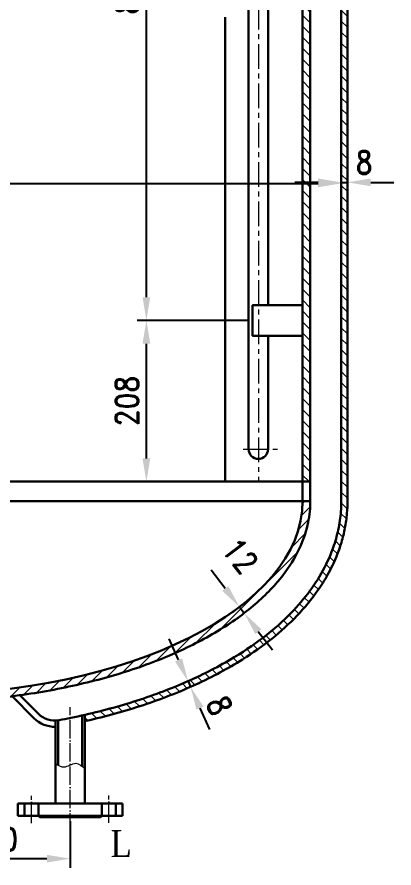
# Model space of a CAD drawing. Header units: millimetres. Extents: x 26918 to 78580, y -35580 to -8334.
# Drawn here: x 28604 to 29091, y -12285 to -11186 of the extents above; entities that cross this region are included whole.
import ezdxf

# ---------------------------------------------------------------- set-up
doc = ezdxf.new("R2010")
doc.units = ezdxf.units.MM
doc.header["$MEASUREMENT"] = 0
doc.linetypes.add('ACAD_ISO04W100', pattern=[30, 24, -3, 0, -3])
doc.linetypes.add('CENTER', pattern=[50.800000000000004, 31.75, -6.35, 6.35, -6.35])
for name, color, linetype, lineweight in [('fqg1.2', 1, 'ACAD_ISO04W100', 20), ('fqg1.4', 3, 'Continuous', 30), ('中心线层', 1, 'CENTER', 13), ('粗实线', 3, 'Continuous', 30), ('细实线', 7, 'Continuous', 20)]:
    doc.layers.add(name, color=color, linetype=linetype, lineweight=lineweight)
doc.layers.add('MAINLINE', color=3, linetype='Continuous')
doc.styles.get("Standard").update_dxf_attribs({"font": 'SIMFANG.TTF'})
doc.styles.add('STYLE1', font='TIMES.TTF', dxfattribs={"height": 18})
doc.styles.add('SZ', font='romand.shx', dxfattribs={"width": 0.85, "bigfont": 'hztxt.shx'})
doc.dimstyles.new('BZ1', dxfattribs={"dimtxt": 30, "dimasz": 30, "dimexe": 12, "dimexo": 5, "dimgap": 10, "dimtad": 1, "dimdec": 0, "dimzin": 0, "dimdsep": 46, "dimtxsty": 'SZ', "dimcen": 5, "dimadec": 0, "dimazin": 0, "dimtfac": 0.05, "dimtdec": 0, "dimtmove": 2, "dimatfit": 3, "dimfxl": 1, "dimtolj": 1, "dimtzin": 0, "dimarcsym": 0})
doc.dimstyles.new('BZ1$2', dxfattribs={"dimscale": 1.2, "dimtxt": 15, "dimasz": 15, "dimexe": 5, "dimexo": 0.4, "dimgap": 5, "dimtad": 1, "dimtih": 1, "dimtoh": 1, "dimdec": 0, "dimzin": 0, "dimdsep": 46, "dimtxsty": 'SZ', "dimcen": 5, "dimadec": 0, "dimazin": 0, "dimtfac": 1.666666666666667, "dimtdec": 4, "dimtmove": 2, "dimatfit": 3, "dimfxl": 1, "dimtolj": 1, "dimtzin": 0, "dimarcsym": 0})
pattern_1 = [(135, (331.9765666499698, -1238.953413659967), (-7.071067811865476, -7.071067811865475), [])]

# ---------------------------------------------------------------- blocks, each defined once
blk = doc.blocks.new('*D31')
at = {"layer": 'Defpoints', "color": 0}
for p in [(28472.82057421262, -12171.18858982956), (28672.82057421283, -12219.58987440839), (28472.82057421262, -12273.05933415255)]:
    blk.add_point(p, dxfattribs=at)
at = {"layer": '细实线', "color": 0, "lineweight": -2}
for p, q in [((28472.82057421262, -12176.18858982956), (28472.82057421262, -12285.05933415255)), ((28672.82057421283, -12224.58987440839), (28672.82057421283, -12285.05933415255)), ((28642.82057421283, -12273.05933415255), (28502.82057421262, -12273.05933415255))]:
    blk.add_line(p, q, dxfattribs=at)
at = {"layer": '细实线', "color": 0}
for points in [[(28502.82057421262, -12268.05933415255), (28502.82057421262, -12278.05933415255), (28472.82057421262, -12273.05933415255)], [(28642.82057421283, -12268.05933415255), (28642.82057421283, -12278.05933415255), (28672.82057421283, -12273.05933415255)]]:
    blk.add_solid(points, dxfattribs=at)
at = {"layer": '细实线', "color": 0, "insert": (28572.82057421272, -12248.05933415255), "char_height": 30, "attachment_point": 5, "style": 'SZ'}
blk.add_mtext('\\A1;200', dxfattribs=at)
blk = doc.blocks.new('*D55')
at = {"layer": 'Defpoints', "color": 0}
for p in [(27922.82057421282, -11401.02588900697), (29022.82057421284, -11401.02588900699), (29022.82057421284, -11401.02588900698)]:
    blk.add_point(p, dxfattribs=at)
at = {"layer": '细实线', "color": 0, "lineweight": -2}
for p, q in [((29022.82057421284, -11396.02588900699), (29022.82057421284, -11389.02588900698)), ((27922.82057421282, -11406.02588900697), (27922.82057421282, -11413.02588900698)), ((27952.82057421282, -11401.02588900698), (28992.82057421284, -11401.02588900698))]:
    blk.add_line(p, q, dxfattribs=at)
at = {"layer": '细实线', "color": 0}
for points in [[(27952.82057421282, -11396.02588900698), (27952.82057421282, -11406.02588900698), (27922.82057421282, -11401.02588900698)], [(28992.82057421284, -11396.02588900698), (28992.82057421284, -11406.02588900698), (29022.82057421284, -11401.02588900698)]]:
    blk.add_solid(points, dxfattribs=at)
at = {"layer": '细实线', "color": 0, "insert": (28412.61483539722, -11376.02588900698), "char_height": 30, "attachment_point": 5, "style": 'SZ'}
blk.add_mtext('\\A1;%%c1100', dxfattribs=at)
blk = doc.blocks.new('*D56')
at = {"layer": 'Defpoints', "color": 0}
for p in [(29022.82057421284, -11401.02588900698), (29030.82057421284, -11399.72859170969), (29030.82057421284, -11401.02588900698)]:
    blk.add_point(p, dxfattribs=at)
at = {"layer": '细实线', "color": 0, "lineweight": -2}
for p, q in [((29022.82057421284, -11396.02588900698), (29022.82057421284, -11387.72859170969)), ((29030.82057421284, -11396.02588900698), (29030.82057421284, -11387.72859170969)), ((28992.82057421284, -11399.72859170969), (28962.82057421284, -11399.72859170969)), ((29022.82057421284, -11399.72859170969), (29030.82057421284, -11399.72859170969)), ((29060.82057421284, -11399.72859170969), (29090.82057421284, -11399.72859170969))]:
    blk.add_line(p, q, dxfattribs=at)
at = {"layer": '细实线', "color": 0}
for points in [[(28992.82057421284, -11394.72859170969), (28992.82057421284, -11404.72859170969), (29022.82057421284, -11399.72859170969)], [(29060.82057421284, -11394.72859170969), (29060.82057421284, -11404.72859170969), (29030.82057421284, -11399.72859170969)]]:
    blk.add_solid(points, dxfattribs=at)
at = {"layer": '细实线', "color": 0, "insert": (29052.23515932035, -11373.92668530349), "char_height": 30, "attachment_point": 5, "style": 'SZ'}
blk.add_mtext('\\A1;8', dxfattribs=at)
blk = doc.blocks.new('*D58')
at = {"layer": 'Defpoints', "color": 0}
for p in [(28891.34014608093, -11947.9744467723), (28897.41560213888, -11955.91726422295), (28897.41560213888, -11955.91726422295)]:
    blk.add_point(p, dxfattribs=at)
at = {"layer": '细实线', "color": 0, "lineweight": -2}
for p, q in [((28873.11373374137, -11924.14593667982), (28854.8873214018, -11900.31742658732)), ((28887.36872773219, -11951.01218216223), (28881.80874204393, -11955.26501170813)), ((28891.34014608093, -11947.97444677231), (28897.41560213888, -11955.91726422295)), ((28893.44418379013, -11958.95499961288), (28887.88419810188, -11963.20782915877)), ((28915.64201447845, -11979.74577431544), (28933.86842681801, -12003.57428440794))]:
    blk.add_line(p, q, dxfattribs=at)
at = {"layer": '细实线', "color": 0}
for points in [[(28877.08515209012, -11921.10820128989), (28869.14231539262, -11927.18367206974), (28891.34014608093, -11947.97444677231)], [(28919.61343282719, -11976.70803892552), (28911.6705961297, -11982.78350970537), (28897.41560213888, -11955.91726422295)]]:
    blk.add_solid(points, dxfattribs=at)
at = {"layer": '细实线', "color": 0, "insert": (28892.72973176312, -11881.89761791446), "char_height": 30, "attachment_point": 5, "rotation": 307.41235128122247, "style": 'SZ'}
blk.add_mtext('\\A1;12', dxfattribs=at)
blk = doc.blocks.new('*D59')
at = {"layer": 'Defpoints', "color": 0}
for p in [(28824.98811428848, -12043.87414317586), (28828.23287592476, -12051.18657971487), (28828.23287592476, -12051.18657971487)]:
    blk.add_point(p, dxfattribs=at)
at = {"layer": '细实线', "color": 0, "lineweight": -2}
for p, q in [((28812.82027775532, -12016.45255033186), (28800.65244122214, -11989.03095748786)), ((28829.55837976248, -12041.84617042034), (28835.95675142609, -12039.00700856259)), ((28824.98811428848, -12043.87414317586), (28828.23287592476, -12051.18657971487)), ((28832.80314139876, -12049.15860695934), (28839.20151306236, -12046.3194451016)), ((28840.40071245793, -12078.60817255887), (28852.5685489911, -12106.02976540287))]:
    blk.add_line(p, q, dxfattribs=at)
at = {"layer": '细实线', "color": 0}
for points in [[(28817.39054322932, -12014.42457757634), (28808.25001228131, -12018.48052308739), (28824.98811428848, -12043.87414317586)], [(28844.97097793193, -12076.58019980334), (28835.83044698393, -12080.6361453144), (28828.23287592476, -12051.18657971487)]]:
    blk.add_solid(points, dxfattribs=at)
at = {"layer": '细实线', "color": 0, "insert": (28865.46254737301, -12075.34602717959), "char_height": 30, "attachment_point": 5, "rotation": 293.92839013677417, "style": 'SZ'}
blk.add_mtext('\\A1;8', dxfattribs=at)
blk = doc.blocks.new('*D61')
at = {"layer": 'Defpoints', "color": 0}
for p in [(28982.82057421283, -10586.18869462379), (28982.82057421284, -10797.50240312278), (29014.03377764843, -10828.71560655837), (28996.63416185364, -10849.05541403305), (28982.82057421283, -11811.18869462379)]:
    blk.add_point(p, dxfattribs=at)
at = {"layer": '细实线', "color": 0, "lineweight": -2}
blk.add_line((29014.3731889034, -10829.05501781335), (29024.80263816942, -10839.48446707937), dxfattribs=at)
blk.add_arc((28982.82057421283, -10797.50240312277), 53.37160422383079, 289.4162310305945, 295.583768969403, dxfattribs=at)
at = {"layer": '细实线', "color": 0}
for points in [[(29001.06869388996, -10850.79572421232), (29000.05691991792, -10844.88164664861), (28982.82057421283, -10850.8740073466)], [(29004.1348216665, -10843.19252443832), (29007.6012737796, -10848.08984102474), (29020.55999748231, -10835.24182639225)]]:
    blk.add_solid(points, dxfattribs=at)
at = {"layer": '细实线', "color": 0, "insert": (29043.37030500126, -10820.05722923607), "char_height": 18, "attachment_point": 5}
blk.add_mtext('\\A1;45°', dxfattribs=at)
blk = doc.blocks.new('*D65')
at = {"layer": 'Defpoints', "color": 0}
for p in [(28771.22530939683, -11578.03136100144), (28908.33151498964, -11578.03136100144), (28842.26016469362, -11786.18869462379)]:
    blk.add_point(p, dxfattribs=at)
at = {"layer": '细实线', "color": 0, "lineweight": -2}
for p, q in [((28903.33151498964, -11578.03136100144), (28759.22530939683, -11578.03136100144)), ((28771.22530939683, -11756.18869462379), (28771.22530939683, -11608.03136100144)), ((28837.26016469362, -11786.18869462379), (28759.22530939683, -11786.18869462379))]:
    blk.add_line(p, q, dxfattribs=at)
at = {"layer": '细实线', "color": 0}
for points in [[(28766.22530939683, -11608.03136100144), (28776.22530939683, -11608.03136100144), (28771.22530939683, -11578.03136100144)], [(28766.22530939683, -11756.18869462379), (28776.22530939683, -11756.18869462379), (28771.22530939683, -11786.18869462379)]]:
    blk.add_solid(points, dxfattribs=at)
at = {"layer": '细实线', "color": 0, "insert": (28746.22530939683, -11682.11002781261), "char_height": 30, "attachment_point": 5, "rotation": 90, "style": 'SZ'}
blk.add_mtext('\\A1;208', dxfattribs=at)
blk = doc.blocks.new('*D66')
at = {"layer": 'Defpoints', "color": 0}
for p in [(28771.22530939683, -10722.44598186473), (28907.22809522043, -10722.44598186473), (28903.24529339153, -11578.03136100144)]:
    blk.add_point(p, dxfattribs=at)
at = {"layer": '细实线', "color": 0, "lineweight": -2}
for p, q in [((28902.22809522043, -10722.44598186473), (28759.22530939683, -10722.44598186473)), ((28771.22530939683, -11548.03136100144), (28771.22530939683, -10752.44598186473)), ((28898.24529339153, -11578.03136100144), (28759.22530939683, -11578.03136100144))]:
    blk.add_line(p, q, dxfattribs=at)
at = {"layer": '细实线', "color": 0}
for points in [[(28766.22530939683, -10752.44598186473), (28776.22530939683, -10752.44598186473), (28771.22530939683, -10722.44598186473)], [(28766.22530939683, -11548.03136100144), (28776.22530939683, -11548.03136100144), (28771.22530939683, -11578.03136100144)]]:
    blk.add_solid(points, dxfattribs=at)
at = {"layer": '细实线', "color": 0, "insert": (28746.22530939683, -11150.23867143308), "char_height": 30, "attachment_point": 5, "rotation": 90, "style": 'SZ'}
blk.add_mtext('\\A1;856', dxfattribs=at)
blk = doc.blocks.new('*D73')
at = {"layer": 'Defpoints', "color": 0}
for p in [(27484.47455999413, -9904.96441365238), (28777.29141940185, -9904.964413652382), (28205.32057421283, -12217.58987440839)]:
    blk.add_point(p, dxfattribs=at)
at = {"layer": '细实线', "color": 0, "lineweight": -2}
for p, q in [((28772.29141940185, -9904.964413652382), (27472.47455999413, -9904.96441365238)), ((27484.47455999413, -12187.58987440839), (27484.47455999413, -9934.96441365238)), ((28200.32057421283, -12217.58987440839), (27472.47455999413, -12217.58987440839))]:
    blk.add_line(p, q, dxfattribs=at)
at = {"layer": '细实线', "color": 0}
for points in [[(27479.47455999413, -9934.96441365238), (27489.47455999413, -9934.96441365238), (27484.47455999413, -9904.96441365238)], [(27479.47455999413, -12187.58987440839), (27489.47455999413, -12187.58987440839), (27484.47455999413, -12217.58987440839)]]:
    blk.add_solid(points, dxfattribs=at)
at = {"layer": '细实线', "color": 0, "insert": (27459.47455999414, -11061.27714403038), "char_height": 30, "attachment_point": 5, "rotation": 90, "style": 'SZ'}
blk.add_mtext('\\A1;~2315', dxfattribs=at)

msp = doc.modelspace()

# ---------------------------------------------------------------- hatches: boundary and pattern name
at = {"layer": '细实线'}
h = msp.add_hatch(dxfattribs=at)
h.set_pattern_fill('ANSI31', color=256, scale=80, angle=90, style=0)
h.set_pattern_definition(pattern_1)
h.paths.add_polyline_path([(28982.82057421284, -10594.18869462384), (28974.8205742128, -10586.18869462379), (28972.82057421284, -10586.18869462379), (28972.82057421282, -11786.18869462379), (28982.82057421282, -11786.18869462379)])
h = msp.add_hatch(dxfattribs=at)
h.set_pattern_fill('ANSI31', color=256, scale=80, angle=90, style=0)
h.set_pattern_definition(pattern_1)
edge = h.paths.add_edge_path()
edge.add_line((27922.82057421282, -10925.18869462379), (27914.82057421282, -10925.1886946238))
edge.add_line((27914.82057421282, -10925.1886946238), (27914.82057421284, -11811.1638054926))
edge.add_spline(control_points=[(27914.82082841398, -11811.18604981181), (27914.82053578221, -11816.49694721939), (27915.05217040322, -11821.81252966487), (27916.06618292503, -11833.44321556442), (27916.94732868656, -11839.7502148432), (27919.34682876939, -11852.25461002517), (27920.86642242906, -11858.45224553856), (27924.50793732824, -11870.67995828998), (27926.6297928981, -11876.70760527855), (27932.32003918148, -11890.74547029395), (27936.13554970903, -11898.67293568492), (27944.24227990026, -11913.244340446), (27948.43007273626, -11919.92939459179), (27960.96710214903, -11937.95055173233), (27970.04057970495, -11948.91804368629), (27990.03340293928, -11969.77938296469), (28000.95124446697, -11979.67629811696), (28024.44122251286, -11998.45324646651), (28037.01005822554, -12007.33238321253), (28068.98899454557, -12027.47133605942), (28089.12297207581, -12038.25815072901), (28131.91098531094, -12057.89518688281), (28154.57035671981, -12066.74694084772), (28201.96373978245, -12082.45858331812), (28226.70145017161, -12089.31867676644), (28252.75648323599, -12095.26748133139), (28253.28835903012, -12095.38839136248), (28253.82057421283, -12095.50885296655)], knot_values=[1.995875178501297, 1.995875178501297, 1.995875178501297, 1.995875178501297, 2.039406829666921, 2.039406829666921, 2.091552750067788, 2.091552750067788, 2.143698670468656, 2.143698670468656, 2.195844590869523, 2.195844590869523, 2.267189773802921, 2.267189773802921, 2.330614402058431, 2.330614402058431, 2.442714798736323, 2.442714798736323, 2.554815195414215, 2.554815195414215, 2.666915592092107, 2.666915592092107, 2.824050531421142, 2.824050531421142, 2.981185470750177, 2.981185470750177, 3.138320410079213, 3.138320410079213, 3.141592788400031, 3.141592788400031, 3.141592788400031, 3.141592788400031], degree=3, periodic=0)
edge.add_line((28253.82057421283, -12095.50885296656), (28253.82057421283, -12087.30454421762))
edge.add_spline(control_points=[(28253.82057421283, -12087.30454421762), (28235.25457101017, -12083.06131301077), (28217.11652307287, -12078.26891442882), (28176.17802616845, -12065.88348899099), (28153.77844050685, -12057.88924827281), (28111.28805107327, -12040.10070951754), (28091.19690229357, -12030.31032624065), (28056.79825217804, -12010.73187035192), (28042.08643089879, -12001.21276424796), (28014.75834305465, -11980.94151582436), (28002.1443943983, -11970.18974329115), (27981.78342095905, -11949.91609211358), (27973.57332724523, -11940.63669382444), (27958.76529832252, -11921.29573653491), (27952.16806295414, -11911.23694484525), (27940.79190487624, -11890.34988392924), (27936.02717588698, -11879.54069514475), (27929.75694681831, -11860.84753207701), (27927.69793266946, -11853.11943377724), (27924.6253645219, -11837.4957880137), (27923.60965136049, -11829.59798757586), (27922.92512755554, -11818.17406401966), (27922.82063595089, -11814.67923248229), (27922.82082840184, -11811.1864906138)], knot_values=[1.999530935700599, 1.999530935700599, 1.999530935700599, 1.999530935700599, 2.114909537790386, 2.114909537790386, 2.2678455957804, 2.2678455957804, 2.420781653770415, 2.420781653770415, 2.548507131946204, 2.548507131946204, 2.676232610121994, 2.676232610121994, 2.775973274740409, 2.775973274740409, 2.875713939358824, 2.875713939358824, 2.975454603977239, 2.975454603977239, 3.043554157834177, 3.043554157834177, 3.111653711691114, 3.111653711691114, 3.141592788400031, 3.141592788400031, 3.141592788400031, 3.141592788400031], degree=3, periodic=0)
edge.add_line((27922.82057421283, -11811.16436855851), (27922.82057421282, -10925.18869462379))
edge = h.paths.add_edge_path()
edge.add_line((29030.82057421284, -10925.1886946238), (29022.82057421285, -10925.1886946238))
edge.add_line((29022.82057421285, -10925.1886946238), (29022.82057421284, -11811.16436855847))
edge.add_spline(control_points=[(29022.82032002382, -11811.18649061381), (29022.82051247477, -11814.67923248229), (29022.71602087012, -11818.17406401967), (29022.03149706517, -11829.59798757587), (29021.01578390376, -11837.49578801371), (29017.9432157562, -11853.11943377724), (29015.88420160735, -11860.84753207701), (29009.61397253868, -11879.54069514476), (29004.84924354942, -11890.34988392924), (28993.47308547152, -11911.23694484525), (28986.87585010314, -11921.29573653492), (28972.06782118043, -11940.63669382445), (28963.85772746661, -11949.91609211358), (28943.49675402736, -11970.18974329115), (28930.88280537101, -11980.94151582436), (28903.55471752687, -12001.21276424796), (28888.84289624762, -12010.73187035192), (28854.44424613209, -12030.31032624065), (28834.35309735239, -12040.10070951754), (28791.86270791881, -12057.88924827282), (28769.46312225721, -12065.88348899099), (28728.52462535279, -12078.26891442882), (28710.38657741549, -12083.06131301077), (28691.82057421284, -12087.30454421762)], knot_values=[1.999530935700594, 1.999530935700594, 1.999530935700594, 1.999530935700594, 2.029470012409511, 2.029470012409511, 2.097569566266448, 2.097569566266448, 2.165669120123386, 2.165669120123386, 2.265409784741801, 2.265409784741801, 2.365150449360216, 2.365150449360216, 2.464891113978632, 2.464891113978632, 2.592616592154421, 2.592616592154421, 2.720342070330211, 2.720342070330211, 2.873278128320225, 2.873278128320225, 3.026214186310239, 3.026214186310239, 3.141592788400031, 3.141592788400031, 3.141592788400031, 3.141592788400031], degree=3, periodic=0)
edge.add_line((28691.82057421283, -12087.30454421762), (28691.82057421283, -12095.50885296655))
edge.add_spline(control_points=[(28691.82057421283, -12095.50885296656), (28692.35278939554, -12095.38839136248), (28692.88466518967, -12095.26748133139), (28718.93969825405, -12089.31867676645), (28743.67740864321, -12082.45858331812), (28791.07079170585, -12066.74694084773), (28813.73016311472, -12057.89518688282), (28856.51817634985, -12038.25815072901), (28876.6521538801, -12027.47133605942), (28908.63109020012, -12007.33238321253), (28921.1999259128, -11998.45324646651), (28944.68990395869, -11979.67629811697), (28955.60774548638, -11969.77938296469), (28975.60056872071, -11948.9180436863), (28984.67404627663, -11937.95055173234), (28997.2110756894, -11919.92939459179), (29001.3988685254, -11913.24434044601), (29009.50559871663, -11898.67293568493), (29013.32110924419, -11890.74547029396), (29019.01135552756, -11876.70760527856), (29021.13321109742, -11870.67995828999), (29024.77472599661, -11858.45224553857), (29026.29431965627, -11852.25461002517), (29028.6938197391, -11839.7502148432), (29029.57496550063, -11833.44321556443), (29030.58897802244, -11821.81252966488), (29030.82061264345, -11816.49694721939), (29030.82032001168, -11811.18604981181)], knot_values=[1.995875178501297, 1.995875178501297, 1.995875178501297, 1.995875178501297, 1.999147556822115, 1.999147556822115, 2.15628249615115, 2.15628249615115, 2.313417435480186, 2.313417435480186, 2.470552374809221, 2.470552374809221, 2.582652771487113, 2.582652771487113, 2.694753168165005, 2.694753168165005, 2.806853564842897, 2.806853564842897, 2.870278193098407, 2.870278193098407, 2.941623376031805, 2.941623376031805, 2.993769296432672, 2.993769296432672, 3.045915216833539, 3.045915216833539, 3.098061137234407, 3.098061137234407, 3.141592788400031, 3.141592788400031, 3.141592788400031, 3.141592788400031], degree=3, periodic=0)
edge.add_line((29030.82057421283, -11811.16380549253), (29030.82057421284, -10925.1886946238))
h = msp.add_hatch(dxfattribs=at)
h.set_pattern_fill('ANSI31', color=256, scale=80, style=0)
h.set_pattern_definition([(45, (331.9765666499698, -1238.953413659967), (-7.071067811865475, 7.071067811865476), [])])
h.paths.add_polyline_path([(27972.82057421284, -11786.18869462379), (27962.82057421283, -11786.18869462379), (27962.82057421283, -11811.18869462379), (27972.82057421283, -11811.18869462379)])
edge = h.paths.add_edge_path()
edge.add_ellipse((28472.82057421283, -11811.18869462379), major_axis=(-500, 0), ratio=0.5, start_angle=0, end_angle=37.16563582424999, ccw=False)
edge.add_line((27972.82057421283, -11811.18869462379), (27962.82057421283, -11811.18869462379))
edge.add_spline(control_points=[(27962.82057421283, -11811.18869462379), (27962.82057421283, -11818.92866187041), (27963.48738922294, -11826.66837359132), (27966.14028252978, -11842.05419375121), (27968.12603660746, -11849.69997431023), (27973.37830772083, -11864.81740664383), (27976.6444620091, -11872.28906726851), (27987.98979757125, -11893.78621870081), (27997.72817999891, -11907.49016870227), (28021.36163977423, -11933.71094912904), (28035.25768540804, -11946.23097562833), (28066.79531367706, -11969.84281711441), (28084.43799517684, -11980.93491668755), (28122.99917721716, -12001.45700121942), (28143.91783935494, -12010.8864970043), (28188.48219610937, -12027.86679307161), (28212.12753558276, -12035.41712711023), (28261.52194429995, -12048.45634370919), (28287.27044088116, -12053.94490568362), (28321.70381590988, -12059.65723411635), (28329.74276762669, -12060.8802999737), (28337.83630187593, -12062.0023679934)], knot_values=[0, 0, 0, 0, 0.0859996360735587, 0.0859996360735587, 0.1719992721471174, 0.1719992721471174, 0.2579989082206761, 0.2579989082206761, 0.4234049605566731, 0.4234049605566731, 0.58881101289267, 0.58881101289267, 0.7542170652286669, 0.7542170652286669, 0.9196231175646639, 0.9196231175646639, 1.085029169900661, 1.085029169900661, 1.250435222236658, 1.250435222236658, 1.300287178223936, 1.300287178223936, 1.300287178223936, 1.300287178223936], degree=3, periodic=0)
edge.add_spline(control_points=[(28337.83630187593, -12062.0023679934), (28341.15544027425, -12062.4625253159), (28344.48375836197, -12062.90569682373), (28347.82057421283, -12063.33180415549)], knot_values=[1.300287178223936, 1.300287178223936, 1.300287178223936, 1.300287178223936, 1.320731342201385, 1.320731342201385, 1.320731342201385, 1.320731342201385], degree=3, periodic=0)
edge.add_spline(control_points=[(28347.82057421283, -12063.33180415549), (28363.34404243878, -12065.31413219547), (28379.05142587836, -12066.92714403563), (28413.23806391261, -12069.59724512361), (28431.75700217649, -12070.52339418317), (28450.32057421262, -12070.9375905719)], knot_values=[1.320731342201385, 1.320731342201385, 1.320731342201385, 1.320731342201385, 1.415841274572655, 1.415841274572655, 1.526227341050443, 1.526227341050443, 1.526227341050443, 1.526227341050443], degree=3, periodic=0)
edge.add_line((28450.32057421262, -12070.9375905719), (28450.32057421262, -12060.9323284545))
edge.add_ellipse((28472.82057421283, -11811.18869462379), major_axis=(-500, 0), ratio=0.5, start_angle=81.16849062868391, end_angle=87.82223604869512, ccw=False)
edge.add_ellipse((28472.82057421283, -11811.18869462379), major_axis=(-500, 0), ratio=0.5, start_angle=80.32375877535759, end_angle=81.16849062868391, ccw=False)
edge.add_ellipse((28472.82057421283, -11811.18869462379), major_axis=(-500, 0), ratio=0.5, start_angle=37.16563582424999, end_angle=80.32375877535759, ccw=False)
edge = h.paths.add_edge_path()
edge.add_spline(control_points=[(28495.32057421261, -12070.93775578421), (28517.39920831285, -12070.44504609032), (28539.41462011856, -12069.22761064166), (28588.60511394287, -12064.85721736094), (28615.63358037088, -12061.283590312), (28668.182070418, -12051.95206437132), (28693.70143774839, -12046.19437227597), (28742.55513215041, -12032.63762285052), (28765.8889046652, -12024.83890430403), (28809.7563427852, -12007.38761509502), (28830.28969716001, -11997.73552656564), (28868.01644421063, -11976.7972851438), (28885.21009664748, -11965.51159209979), (28915.79508759771, -11941.54300671211), (28929.18764064872, -11928.85960181539), (28949.78294004918, -11904.67233485277), (28957.66017452111, -11893.35105358847), (28970.33623987622, -11870.10058893502), (28975.1333086968, -11858.16951857918), (28980.74101074272, -11836.68306913918), (28982.20559217551, -11827.19926899042), (28982.76830014602, -11815.5264408702), (28982.82043958993, -11813.35756654105), (28982.82032008454, -11811.18869462379)], knot_values=[1.615365278818401, 1.615365278818401, 1.615365278818401, 1.615365278818401, 1.746653379244649, 1.746653379244649, 1.912059431580646, 1.912059431580646, 2.077465483916643, 2.077465483916643, 2.24287153625264, 2.24287153625264, 2.408277588588636, 2.408277588588636, 2.573683640924633, 2.573683640924633, 2.73908969326063, 2.73908969326063, 2.875460830817778, 2.875460830817778, 3.011831968374926, 3.011831968374926, 3.117493993416236, 3.117493993416236, 3.141592788400031, 3.141592788400031, 3.141592788400031, 3.141592788400031], degree=3, periodic=0)
edge.add_line((28982.82032008454, -11811.18869462379), (28972.82057421283, -11811.18869462379))
edge.add_ellipse((28472.82057421283, -11811.18869462379), major_axis=(-500, 0), ratio=0.5, start_angle=92.17776395125583, end_angle=180, ccw=False)
edge.add_line((28495.32057421261, -12060.93140377564), (28495.32057421261, -12070.93775578421))

# ---------------------------------------------------------------- linework, layer by layer
at = {"layer": 'fqg1.2'}
for p, q in [((28672.82057421283, -12238.06166671354), (28672.82057421283, -12077.57741208676)), ((28622.82057421283, -12227.19148981871), (28622.82057421283, -12192.0307480917)), ((28722.82057421283, -12226.69626776336), (28722.82057421283, -12191.53552603634))]:
    msp.add_line(p, q, dxfattribs=at)
at = {"layer": 'fqg1.4'}
for p, q in [((28605.32057421283, -12201.58987440839), (28740.32057421283, -12201.58987440839)), ((28605.32057421283, -12217.58987440839), (28605.32057421283, -12201.58987440839)), ((28613.82057421283, -12217.58987440839), (28613.82057421283, -12201.58987440839)), ((28631.82057421283, -12217.58987440839), (28631.82057421283, -12201.58987440839)), ((28713.82057421283, -12217.58987440839), (28713.82057421283, -12201.58987440839)), ((28731.82057421283, -12217.58987440839), (28731.82057421283, -12201.58987440839)), ((28740.32057421283, -12217.58987440839), (28740.32057421283, -12201.58987440839)), ((28605.32057421283, -12217.58987440839), (28672.82057421283, -12217.58987440839)), ((28631.82057421283, -12217.58987440839), (28633.48724087949, -12219.58987440839)), ((28740.32057421283, -12217.58987440839), (28672.82057421283, -12217.58987440839)), ((28713.82057421283, -12217.58987440839), (28712.15390754616, -12219.58987440839)), ((28713.82057421283, -12217.58987440839), (28712.15390754616, -12219.58987440839)), ((28633.48724087949, -12219.58987440839), (28712.15390754616, -12219.58987440839))]:
    msp.add_line(p, q, dxfattribs=at)
at = {"layer": '中心线层'}
for p, q in [((28915.74529339154, -10103.58980327507), (28915.74529339154, -11786.18869462379)), ((28896.14961203594, -11744.28820275642), (28941.04934401943, -11744.28820275642))]:
    msp.add_line(p, q, dxfattribs=at)
at = {"layer": '粗实线'}
for p, q in [((28972.82057421282, -10523.18869462379), (28972.82057421283, -11811.18869462379)), ((28972.82057421284, -10523.18869462379), (28972.82057421283, -11811.1886946238)), ((28982.82057421283, -10586.18869462379), (28982.82057421283, -11811.18869462379)), ((28982.82057421284, -10586.18869462379), (28982.82057421283, -11811.1886946238)), ((28903.24529339153, -10742.41704539492), (28903.24529339153, -11642.41704539492)), ((28928.24529339153, -10742.09043568779), (28928.24529339154, -11558.38690717838)), ((29022.82057421285, -10849.92880999397), (29022.82057421283, -11811.1886946238)), ((29030.82057421284, -10925.1886946238), (29030.82057421283, -11811.1886946238)), ((28872.82057421284, -11186.1886946238), (28872.82057421283, -11786.18869462379)), ((28928.24529339154, -11597.6758148245), (28928.24529339154, -11744.28820275642)), ((28903.24529339153, -11642.41704539492), (28903.24529339154, -11744.28820275642)), ((27962.82057421284, -11786.18869462379), (28982.82057421283, -11786.18869462379)), ((27962.82057421284, -11811.18869462379), (28982.82057421283, -11811.18869462379)), ((28597.82057421283, -12063.33180415549), (28626.11458253541, -12091.62581247807)), ((28607.80484654972, -12062.0023679934), (28631.7714367849, -12085.96895822858)), ((28691.82057421283, -12201.58987440839), (28691.82057421283, -12087.30454421762)), ((28653.82057421283, -12201.58987440839), (28653.82057421284, -12094.74410610413)), ((28657.32057421283, -12152.22012621755), (28657.32057421283, -12094.44076239639)), ((28688.32057421283, -12153.81446492081), (28688.32057421283, -12088.09682371832))]:
    msp.add_line(p, q, dxfattribs=at)
msp.add_lwpolyline([(28972.82057421283, -11558.38690717838), (28908.33151498964, -11558.38690717838), (28908.33151498964, -11597.6758148245), (28972.82057421283, -11597.6758148245)], dxfattribs=at)
for centre, radius, start, end in [((28915.74529339154, -11744.28820275642), 12.5, 180, 0), ((28652.98464022049, -12064.75575479299), 30, 224.9999999999931, 280.6795870258323), ((28652.98464022049, -12064.75575479299), 38, 224.9999999999931, 271.2605093029913)]:
    msp.add_arc(centre, radius, start, end, dxfattribs=at)
msp.add_ellipse((28472.82057421283, -11811.18869462379), major_axis=(-500, 0), ratio=0.5, start_param=0, end_param=3.141592653589793, dxfattribs=at)
for points, knots in [([(28495.32057421261, -12070.93775578421), (28517.39920831285, -12070.44504609032), (28539.41462011856, -12069.22761064166), (28588.60511394287, -12064.85721736094), (28615.63358037088, -12061.283590312), (28668.182070418, -12051.95206437132), (28693.70143774839, -12046.19437227597), (28742.55513215041, -12032.63762285052), (28765.8889046652, -12024.83890430403), (28809.7563427852, -12007.38761509502), (28830.28969716001, -11997.73552656564), (28868.01644421063, -11976.7972851438), (28885.21009664748, -11965.51159209979), (28915.79508759771, -11941.54300671211), (28929.18764064872, -11928.85960181539), (28949.78294004918, -11904.67233485277), (28957.66017452111, -11893.35105358847), (28970.33623987622, -11870.10058893502), (28975.1333086968, -11858.16951857918), (28980.74101074272, -11836.68306913918), (28982.20559217551, -11827.19926899042), (28982.76830014602, -11815.5264408702), (28982.82043958993, -11813.35756654105), (28982.82032008454, -11811.18869462379)], [1.615365278818401, 1.615365278818401, 1.615365278818401, 1.615365278818401, 1.746653379244649, 1.746653379244649, 1.912059431580646, 1.912059431580646, 2.077465483916643, 2.077465483916643, 2.24287153625264, 2.24287153625264, 2.408277588588636, 2.408277588588636, 2.573683640924633, 2.573683640924633, 2.73908969326063, 2.73908969326063, 2.875460830817778, 2.875460830817778, 3.011831968374926, 3.011831968374926, 3.117493993416236, 3.117493993416236, 3.141592788400031, 3.141592788400031, 3.141592788400031, 3.141592788400031]), ([(28658.54413595855, -12094.23612126184), (28663.57491475362, -12093.28740194047), (28668.58013140699, -12092.29966494419), (28698.52158546669, -12086.12477922956), (28722.79424225836, -12080.00256949466), (28769.46312225721, -12065.88348899099), (28791.86270791881, -12057.88924827282), (28834.35309735239, -12040.10070951754), (28854.44424613209, -12030.31032624065), (28888.84289624762, -12010.73187035192), (28903.55471752687, -12001.21276424796), (28930.88280537101, -11980.94151582436), (28943.49675402736, -11970.18974329115), (28963.85772746661, -11949.91609211358), (28972.06782118043, -11940.63669382445), (28986.87585010314, -11921.29573653492), (28993.47308547152, -11911.23694484525), (29004.84924354942, -11890.34988392924), (29009.61397253868, -11879.54069514476), (29015.88420160735, -11860.84753207701), (29017.9432157562, -11853.11943377724), (29021.01578390376, -11837.49578801371), (29022.03149706517, -11829.59798757587), (29022.71602087012, -11818.17406401967), (29022.82051247477, -11814.67923248229), (29022.82032002382, -11811.18649061381)], [1.931479731661157, 1.931479731661157, 1.931479731661157, 1.931479731661157, 1.961973479800372, 1.961973479800372, 2.114909537790386, 2.114909537790386, 2.2678455957804, 2.2678455957804, 2.420781653770415, 2.420781653770415, 2.548507131946204, 2.548507131946204, 2.676232610121994, 2.676232610121994, 2.775973274740409, 2.775973274740409, 2.875713939358824, 2.875713939358824, 2.975454603977239, 2.975454603977239, 3.043554157834177, 3.043554157834177, 3.111653711691114, 3.111653711691114, 3.141592788400031, 3.141592788400031, 3.141592788400031, 3.141592788400031]), ([(28691.82057421283, -12095.50885296656), (28692.35278939554, -12095.38839136248), (28692.88466518967, -12095.26748133139), (28718.93969825405, -12089.31867676645), (28743.67740864321, -12082.45858331812), (28791.07079170585, -12066.74694084773), (28813.73016311472, -12057.89518688282), (28856.51817634985, -12038.25815072901), (28876.6521538801, -12027.47133605942), (28908.63109020012, -12007.33238321253), (28921.1999259128, -11998.45324646651), (28944.68990395869, -11979.67629811697), (28955.60774548638, -11969.77938296469), (28975.60056872071, -11948.9180436863), (28984.67404627663, -11937.95055173234), (28997.2110756894, -11919.92939459179), (29001.3988685254, -11913.24434044601), (29009.50559871663, -11898.67293568493), (29013.32110924419, -11890.74547029396), (29019.01135552756, -11876.70760527856), (29021.13321109742, -11870.67995828999), (29024.77472599661, -11858.45224553857), (29026.29431965627, -11852.25461002517), (29028.6938197391, -11839.7502148432), (29029.57496550063, -11833.44321556443), (29030.58897802244, -11821.81252966488), (29030.82061264345, -11816.49694721939), (29030.82032001168, -11811.18604981181)], [1.995875178501297, 1.995875178501297, 1.995875178501297, 1.995875178501297, 1.999147556822115, 1.999147556822115, 2.15628249615115, 2.15628249615115, 2.313417435480186, 2.313417435480186, 2.470552374809221, 2.470552374809221, 2.582652771487113, 2.582652771487113, 2.694753168165005, 2.694753168165005, 2.806853564842897, 2.806853564842897, 2.870278193098407, 2.870278193098407, 2.941623376031805, 2.941623376031805, 2.993769296432672, 2.993769296432672, 3.045915216833539, 3.045915216833539, 3.098061137234407, 3.098061137234407, 3.141592788400031, 3.141592788400031, 3.141592788400031, 3.141592788400031])]:
    msp.add_open_spline(points, degree=3, knots=knots, dxfattribs=at)
at = {"layer": '细实线'}
msp.add_spline([(28653.82057421283, -12149.99856619761), (28664.78629023069, -12154.62742974723), (28680.18230941082, -12149.80196685789), (28691.82057421283, -12157.04011811896)], degree=3, dxfattribs=at)

# ---------------------------------------------------------------- texts
at = {"layer": 'MAINLINE', "style": 'STYLE1', "width": 0.85}
msp.add_text('L', height=35, dxfattribs=at).set_placement((28724.94612365147, -12271.03548899977))

# ---------------------------------------------------------------- dimensions: what is measured, and where the dimension line sits
at = {"layer": '细实线'}
dim = msp.add_linear_dim(base=(27484.47455999413, -9904.96441365238), p1=(28205.32057421283, -12217.58987440839), p2=(28777.29141940185, -9904.964413652382), angle=90, text='~2315', dimstyle='BZ1', dxfattribs=at)
dim.commit()
dim.dimension.update_dxf_attribs({"geometry": '*D73', "text_midpoint": (27459.47455999414, -11061.27714403038)})
dim = msp.add_angular_dim_2l(base=(28996.63416185364, -10849.05541403305), line1=((28982.82057421283, -10586.18869462379), (28982.82057421283, -11811.18869462379)), line2=((28982.82057421284, -10797.50240312278), (29014.03377764844, -10828.71560655838)), dimstyle='BZ1$2', override={"dimtxsty": 'Standard'}, dxfattribs=at)
dim.commit()
dim.dimension.update_dxf_attribs({"geometry": '*D61', "text_midpoint": (29043.37030500126, -10820.05722923607), "dimtype": 162})
for base, p1, p2, picture, middle in [((28771.22530939683, -10722.44598186473), (28903.24529339153, -11578.03136100144), (28907.22809522043, -10722.44598186473), '*D66', (28746.22530939683, -11150.23867143308)), ((28771.22530939683, -11578.03136100144), (28842.26016469362, -11786.18869462379), (28908.33151498964, -11578.03136100144), '*D65', (28746.22530939683, -11682.11002781261))]:
    dim = msp.add_linear_dim(base=base, p1=p1, p2=p2, angle=90, dimstyle='BZ1', dxfattribs=at)
    dim.commit()
    dim.dimension.update_dxf_attribs({"geometry": picture, "text_midpoint": middle})
dim = msp.add_linear_dim(base=(29022.82057421284, -11401.02588900698), p1=(27922.82057421282, -11401.02588900697), p2=(29022.82057421284, -11401.02588900699), text='%%c1100', dimstyle='BZ1', dxfattribs=at)
dim.commit()
dim.dimension.update_dxf_attribs({"geometry": '*D55', "text_midpoint": (28412.61483539722, -11376.02588900698), "dimtype": 160})
dim = msp.add_linear_dim(base=(29030.82057421284, -11399.72859170969), p1=(29022.82057421284, -11401.02588900698), p2=(29030.82057421284, -11401.02588900698), dimstyle='BZ1', dxfattribs=at)
dim.commit()
dim.dimension.update_dxf_attribs({"geometry": '*D56', "text_midpoint": (29052.23515932035, -11373.92668530349), "dimtype": 160})
dim = msp.add_linear_dim(base=(28897.41560213888, -11955.91726422295), p1=(28891.34014608093, -11947.97444677231), p2=(28897.41560213888, -11955.91726422295), angle=307.4123512812517, text='12', dimstyle='BZ1', dxfattribs=at)
dim.commit()
dim.dimension.update_dxf_attribs({"geometry": '*D58', "text_midpoint": (28892.72973176312, -11881.89761791446), "dimtype": 161})
dim = msp.add_linear_dim(base=(28828.23287592476, -12051.18657971487), p1=(28824.98811428847, -12043.87414317586), p2=(28828.23287592475, -12051.18657971487), angle=293.9283901367927, dimstyle='BZ1', dxfattribs=at)
dim.commit()
dim.dimension.update_dxf_attribs({"geometry": '*D59', "text_midpoint": (28865.46254737301, -12075.34602717959), "dimtype": 161})
dim = msp.add_linear_dim(base=(28472.82057421262, -12273.05933415255), p1=(28672.82057421283, -12219.58987440839), p2=(28472.82057421262, -12171.18858982956), dimstyle='BZ1', dxfattribs=at)
dim.commit()
dim.dimension.update_dxf_attribs({"geometry": '*D31', "text_midpoint": (28572.82057421272, -12248.05933415255)})

doc.saveas('drawing.dxf')
